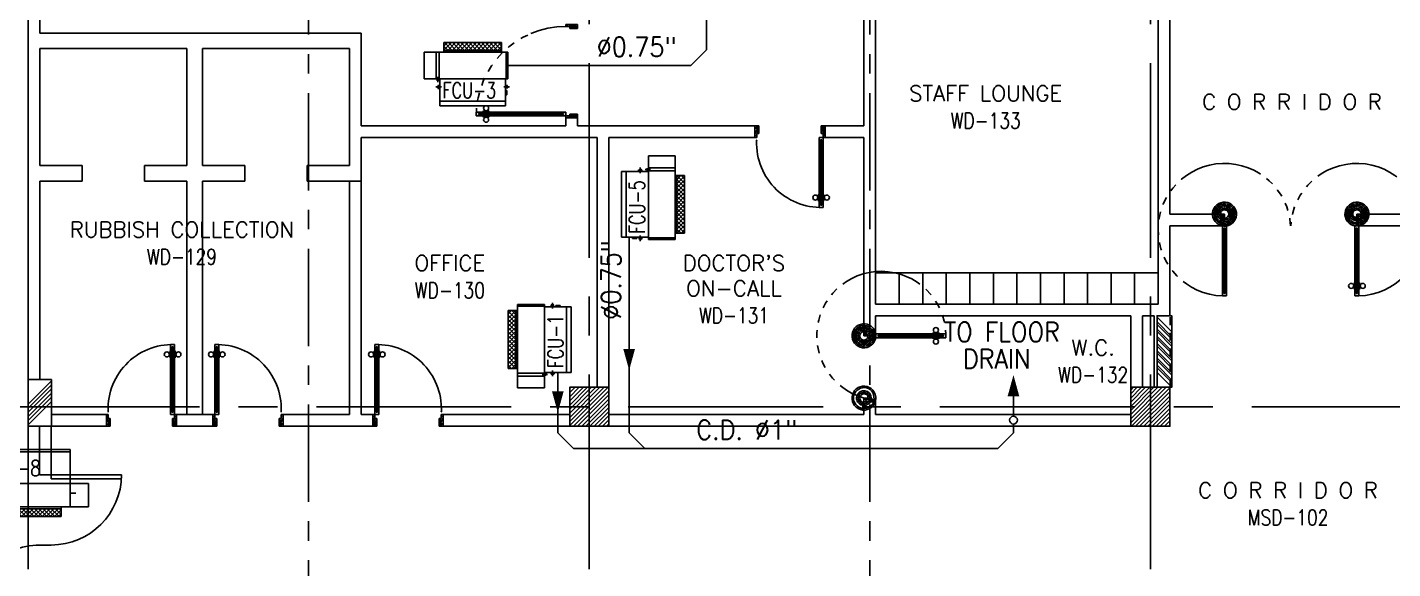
# Model space of a CAD drawing. Extents: x 417866242 to 417866469, y 43498047 to 43498124.
# Drawn here: x 417866425.95 to 417866443.47, y 43498082.73 to 43498089.68 of the extents above; entities that cross this region are included whole.
import ezdxf
from ezdxf.enums import TextEntityAlignment as Align

# ---------------------------------------------------------------- set-up
doc = ezdxf.new("R2010")
doc.units = 0
doc.header["$MEASUREMENT"] = 0
for name, pattern in [('CENTER', [2, 1.25, -0.25, 0.25, -0.25]), ('CENTERX2', [4, 2.5, -0.5, 0.5, -0.5]), ('HIDDEN', [0.375, 0.25, -0.125])]:
    doc.linetypes.add(name, pattern=pattern)
doc.layers.get('0').update_dxf_attribs({"linetype": 'CONTINUOUS'})
for name, color, linetype in [('AC-CD', 6, 'CONTINUOUS'), ('AC-TEXT', 2, 'CONTINUOUS'), ('AXES', 11, 'CENTERX2'), ('AXES1', 11, 'CENTER'), ('COL', 11, 'CONTINUOUS'), ('DOOR', 11, 'CONTINUOUS'), ('FCU', 6, 'CONTINUOUS'), ('FHC', 11, 'CONTINUOUS'), ('HAT', 11, 'CONTINUOUS'), ('Locker', 11, 'CONTINUOUS'), ('M-TEXT', 2, 'CONTINUOUS'), ('P-SOLIDWASTE', 6, 'CONTINUOUS'), ('RM-NAME', 11, 'CONTINUOUS'), ('RM-NO', 11, 'CONTINUOUS'), ('TEXT', 6, 'CONTINUOUS'), ('WALL', 11, 'CONTINUOUS')]:
    doc.layers.add(name, color=color, linetype=linetype)
doc.styles.add('ROMANS', font='ROMANS.shx', dxfattribs={"width": 0.6})

# ---------------------------------------------------------------- blocks, each defined once
blk = doc.blocks.new('A$C376C1807')
at = {"layer": 'DOOR'}
for p, q in [((0, 0.9), (0, 0.85)), ((0.9, 0.9), (0, 0.9)), ((0, 0.85), (0.899, 0.85))]:
    blk.add_line(p, q, dxfattribs=at)
blk.add_arc((0, 0.9), 0.9, 270, 0, dxfattribs=at)
blk = doc.blocks.new('DOOR90')
at = {"layer": 'DOOR', "color": 7, "linetype": 'ByBlock'}
for p, q in [((-150, 0), (0, 0)), ((-150, 0), (-150, -25)), ((0, -50), (-114, 0)), ((0, -50), (-40, 0)), ((0, -50), (0, 0)), ((-1000, -25), (-1050, -25)), ((-1050, -75), (-1050, -25)), ((-1050, -25), (-1050, -75)), ((-1000, -75), (-1050, -75)), ((-1000, -42), (-1020, -42)), ((-1020, -42), (-1020, -58)), ((-1000, -58), (-1020, -58)), ((-1000, -25), (-1000, -42)), ((-1000, -58), (-1000, -75)), ((-878, -18), (-968, -18)), ((-968, -25), (-968, -18)), ((-968, -75), (-968, -82)), ((-878, -82), (-968, -82)), ((-955, -9), (-890, -9)), ((-955, -18), (-955, -9)), ((-955, -18), (-890, -18)), ((-955, -82), (-890, -82)), ((-955, -82), (-955, -91)), ((-955, -91), (-890, -91)), ((-890, -18), (-890, -9)), ((-890, -82), (-890, -91)), ((-878, -25), (-878, -18)), ((-878, -75), (-878, -82)), ((-200, -25), (-150, -25)), ((-200, -42), (-200, -25)), ((-180, -42), (-200, -42)), ((-200, -58), (-180, -58)), ((-200, -75), (-200, -58)), ((-150, -75), (-200, -75)), ((-180, -58), (-180, -42)), ((-150, -25), (-100, -25)), ((-150, -75), (-150, -25)), ((-100, -25), (-100, -50)), ((0, -50), (-100, -37)), ((-100, -50), (0, -50)), ((-150, -875), (-100, -875)), ((-150, -900), (-150, -875)), ((0, -850), (-114, -900)), ((-100, -875), (-100, -850)), ((0, -850), (-100, -863)), ((-100, -850), (0, -850)), ((0, -850), (-40, -900)), ((0, -850), (0, -900)), ((-150, -900), (0, -900)), ((0, -900), (-150, -900))]:
    blk.add_line(p, q, dxfattribs=at)
at = {"layer": 'DOOR', "linetype": 'ByBlock'}
for p, q in [((-200, -25), (-1000, -25)), ((-200, -42), (-1000, -42)), ((-200, -58), (-1000, -58)), ((-1000, -75), (-200, -75))]:
    blk.add_line(p, q, dxfattribs=at)
at = {"layer": 'DOOR', "color": 7, "linetype": 'ByBlock'}
for centre in [(-923, 24), (-923, -124)]:
    blk.add_circle(centre, 32.4, dxfattribs=at)
for centre, radius, start, end in [((0, -50), 154, 161.1053, 166.2858), ((0, -50), 94.4, 148.0182, 180), ((0, -50), 134, 158.1598, 169.28), ((0, -50), 114, 154.0838, 167.3774), ((0, -50), 74.4, 137.7764, 180), ((0, -50), 54.4, 113.2074, 180), ((0, -50), 34.4, 90, 180), ((0, -50), 14.4, 90, 180), ((0, -850), 134, 190.72, 201.8402), ((0, -850), 94.4, 180, 211.9818), ((0, -850), 74.4, 180, 222.2236), ((0, -850), 54.4, 180, 246.7926), ((0, -850), 34.4, 180, 270), ((0, -850), 14.4, 180, 270), ((0, -850), 154, 193.7142, 198.8947)]:
    blk.add_arc(centre, radius, start, end, dxfattribs=at)
at = {"layer": 'DOOR', "linetype": 'HIDDEN', "ltscale": 0.5}
blk.add_arc((-222, -50), 828, 178.2701, 275.003, dxfattribs=at)
blk = doc.blocks.new('A$C272A55A0')
at = {"layer": 'DOOR', "color": 0, "linetype": 'ByBlock'}
for p, q in [((0, 900), (0, 1050)), ((50, 1050), (0, 1050)), ((0, 900), (25, 900)), ((25, 950), (50, 950)), ((25, 900), (25, 950)), ((75, 900), (25, 900)), ((25, 850), (25, 900)), ((50, 950), (50, 1050)), ((75, 900), (75, 850)), ((1725, 900), (1775, 900)), ((1725, 900), (1725, 850)), ((1750, 950), (1750, 1050)), ((1750, 1050), (1800, 1050)), ((1775, 950), (1750, 950)), ((1775, 900), (1775, 950)), ((1800, 900), (1775, 900)), ((1775, 850), (1775, 900)), ((1800, 1050), (1800, 900)), ((42, 850), (25, 850)), ((58, 870), (42, 870)), ((42, 870), (42, 850)), ((58, 850), (58, 870)), ((75, 850), (58, 850)), ((1725, 850), (1742, 850)), ((1742, 870), (1758, 870)), ((1742, 850), (1742, 870)), ((1758, 870), (1758, 850)), ((1758, 850), (1775, 850)), ((25, 50), (42, 50)), ((25, 50), (25, 0)), ((25, 0), (75, 0)), ((75, 0), (25, 0)), ((42, 50), (42, 30)), ((42, 30), (58, 30)), ((58, 50), (75, 50)), ((58, 50), (58, 30)), ((75, 50), (75, 0)), ((1718, 160), (1709, 160)), ((1709, 95), (1709, 160)), ((1718, 95), (1709, 95)), ((1725, 173), (1718, 173)), ((1718, 173), (1718, 83)), ((1718, 95), (1718, 160)), ((1725, 83), (1718, 83)), ((1742, 50), (1725, 50)), ((1725, 50), (1725, 0)), ((1775, 0), (1725, 0)), ((1725, 0), (1775, 0)), ((1742, 50), (1742, 30)), ((1758, 30), (1742, 30)), ((1775, 50), (1758, 50)), ((1758, 50), (1758, 30)), ((1775, 173), (1782, 173)), ((1775, 83), (1782, 83)), ((1775, 50), (1775, 0)), ((1782, 173), (1782, 83)), ((1782, 160), (1791, 160)), ((1782, 95), (1782, 160)), ((1782, 95), (1791, 95)), ((1791, 95), (1791, 160))]:
    blk.add_line(p, q, dxfattribs=at)
at = {"layer": 'DOOR', "color": 9, "linetype": 'ByBlock'}
for p, q in [((50, 1050), (0, 1010)), ((50, 1050), (0, 937)), ((50, 1050), (37, 950)), ((1750, 1050), (1800, 1010)), ((1750, 1050), (1800, 937)), ((1750, 1050), (1763, 950))]:
    blk.add_line(p, q, dxfattribs=at)
at = {"layer": 'DOOR', "linetype": 'ByBlock'}
for p, q in [((25, 850), (25, 50)), ((42, 850), (42, 50)), ((58, 850), (58, 50)), ((75, 50), (75, 850)), ((1725, 50), (1725, 850)), ((1742, 850), (1742, 50)), ((1758, 850), (1758, 50)), ((1775, 850), (1775, 50))]:
    blk.add_line(p, q, dxfattribs=at)
at = {"layer": 'DOOR', "color": 0, "linetype": 'ByBlock'}
for centre in [(1676, 128), (1824, 128)]:
    blk.add_circle(centre, 32.4, dxfattribs=at)
at = {"layer": 'DOOR', "color": 9, "linetype": 'ByBlock'}
for centre, radius, start, end in [((50, 1050), 54.4, 203.2074, 270), ((50, 1050), 74.4, 227.7764, 270), ((50, 1050), 94.4, 238.0182, 270), ((50, 1050), 114, 244.0838, 257.3774), ((50, 1050), 134, 248.1598, 259.28), ((50, 1050), 154, 251.1053, 256.2858), ((50, 1050), 34.4, 180, 270), ((50, 1050), 14.4, 180, 270), ((1750, 1050), 14.4, 270, 0), ((1750, 1050), 34.4, 270, 0), ((1750, 1050), 54.4, 270, 336.7926), ((1750, 1050), 74.4, 270, 312.2236), ((1750, 1050), 94.4, 270, 301.9818), ((1750, 1050), 114, 282.6226, 295.9162), ((1750, 1050), 134, 280.72, 291.8402), ((1750, 1050), 154, 283.7142, 288.8947)]:
    blk.add_arc(centre, radius, start, end, dxfattribs=at)
at = {"layer": 'DOOR', "linetype": 'HIDDEN', "ltscale": 0.5}
for centre, start, end in [((50, 851), 268.3174, 3.2965), ((1750, 851), 176.7035, 271.6826)]:
    blk.add_arc(centre, 851, start, end, dxfattribs=at)
at = {"layer": 'WALL', "linetype": 'ByBlock'}
blk.add_line((1800, 900), (1800, 1050), dxfattribs=at)
blk = doc.blocks.new('*X55')
at = {"color": 0}
for p, q in [((235129, 149533), (235585, 149990)), ((235129, 149586), (235532, 149990)), ((235129, 149639), (235479, 149990)), ((235129, 149692), (235426, 149990)), ((235129, 149745), (235373, 149990)), ((235129, 149798), (235320, 149990)), ((235129, 149851), (235267, 149990)), ((235129, 149905), (235214, 149990)), ((235129, 149958), (235161, 149990)), ((235138, 149490), (235629, 149980)), ((235191, 149490), (235629, 149927)), ((235244, 149490), (235629, 149874)), ((235297, 149490), (235629, 149821)), ((235350, 149490), (235629, 149768)), ((235403, 149490), (235629, 149715)), ((235456, 149490), (235629, 149662)), ((235509, 149490), (235629, 149609)), ((235562, 149490), (235629, 149556)), ((235615, 149490), (235629, 149503))]:
    blk.add_line(p, q, dxfattribs=at)
blk = doc.blocks.new('COL50')
at = {"layer": 'COL'}
blk.add_lwpolyline([(-250, 250), (-250, -250), (250, -250), (250, 250)], close=True, dxfattribs=at)
blk = doc.blocks.new('DOOR100')
at = {"layer": 'DOOR', "color": 7, "linetype": 'ByBlock'}
for p, q in [((-75, 1250), (-75, 1300)), ((-75, 1300), (-25, 1300)), ((-25, 1300), (-75, 1300)), ((-58, 1250), (-75, 1250)), ((-58, 1250), (-58, 1270)), ((-42, 1270), (-58, 1270)), ((-42, 1250), (-42, 1270)), ((-25, 1250), (-42, 1250)), ((-25, 1250), (-25, 1300)), ((-91, 1205), (-91, 1140)), ((-82, 1205), (-91, 1205)), ((-82, 1140), (-91, 1140)), ((-82, 1128), (-82, 1218)), ((-75, 1218), (-82, 1218)), ((-82, 1205), (-82, 1140)), ((-75, 1128), (-82, 1128)), ((-25, 1218), (-18, 1218)), ((-25, 1128), (-18, 1128)), ((-18, 1128), (-18, 1218)), ((-18, 1205), (-18, 1140)), ((-18, 1205), (-9, 1205)), ((-18, 1140), (-9, 1140)), ((-9, 1205), (-9, 1140)), ((-75, 200), (-58, 200)), ((-75, 150), (-75, 200)), ((-58, 200), (-58, 180)), ((-58, 180), (-42, 180)), ((-42, 200), (-25, 200)), ((-42, 180), (-42, 200)), ((-25, 200), (-25, 150)), ((-1200, 0), (-1200, 150)), ((-1200, 150), (-1175, 150)), ((-1200, 150), (-1200, 0)), ((-1150, 0), (-1200, 114)), ((-1150, 0), (-1200, 40)), ((-1150, 0), (-1200, 0)), ((-1175, 150), (-1175, 100)), ((-1175, 100), (-1150, 100)), ((-1150, 0), (-1163, 100)), ((-1150, 100), (-1150, 0)), ((-75, 150), (-25, 150)), ((-50, 0), (0, 114)), ((-50, 100), (-50, 0)), ((-50, 0), (-37, 100)), ((-25, 100), (-50, 100)), ((-50, 0), (0, 40)), ((-50, 0), (0, 0)), ((0, 150), (-25, 150)), ((-25, 150), (-25, 100)), ((0, 0), (0, 150)), ((0, 150), (0, 0))]:
    blk.add_line(p, q, dxfattribs=at)
at = {"layer": 'DOOR', "linetype": 'ByBlock'}
for p, q in [((-75, 1250), (-75, 200)), ((-58, 200), (-58, 1250)), ((-42, 200), (-42, 1250)), ((-25, 200), (-25, 1250))]:
    blk.add_line(p, q, dxfattribs=at)
at = {"layer": 'DOOR', "color": 7, "linetype": 'ByBlock'}
for centre in [(-124, 1173), (24, 1173)]:
    blk.add_circle(centre, 32.4, dxfattribs=at)
at = {"layer": 'DOOR', "linetype": 'HIDDEN', "ltscale": 0.5}
blk.add_arc((-25, 150), 1150, 90, 180, dxfattribs=at)
at = {"layer": 'DOOR', "color": 7, "linetype": 'ByBlock'}
for centre, radius, start, end in [((-1150, 0), 154, 103.7142, 108.8947), ((-1150, 0), 134, 100.72, 111.8402), ((-1150, 0), 94.4, 90, 121.9818), ((-1150, 0), 74.4, 90, 132.2236), ((-1150, 0), 54.4, 90, 156.7926), ((-1150, 0), 34.4, 90, 180), ((-1150, 0), 14.4, 90, 180), ((-50, 0), 94.4, 58.0182, 90), ((-50, 0), 74.4, 47.7764, 90), ((-50, 0), 54.4, 23.2074, 90), ((-50, 0), 34.4, 0, 90), ((-50, 0), 14.4, 0, 90), ((-50, 0), 134, 68.1598, 79.28), ((-50, 0), 114, 64.0838, 77.3774), ((-50, 0), 154, 71.1053, 76.2858)]:
    blk.add_arc(centre, radius, start, end, dxfattribs=at)
blk = doc.blocks.new('*X56')
at = {"color": 0}
for p, q in [((227926, 149490), (228426, 149990)), ((227929, 149546), (228373, 149990)), ((227929, 149599), (228319, 149990)), ((227929, 149652), (228266, 149990)), ((227929, 149705), (228213, 149990)), ((227929, 149758), (228160, 149990)), ((227929, 149811), (228107, 149990)), ((227929, 149864), (228054, 149990)), ((227929, 149917), (228001, 149990)), ((227929, 149970), (227948, 149990)), ((227979, 149490), (228429, 149940)), ((228032, 149490), (228429, 149887)), ((228085, 149490), (228429, 149834)), ((228138, 149490), (228429, 149781)), ((228191, 149490), (228429, 149728)), ((228244, 149490), (228429, 149675)), ((228297, 149490), (228429, 149622)), ((228350, 149490), (228429, 149568)), ((228403, 149490), (228429, 149515))]:
    blk.add_line(p, q, dxfattribs=at)
blk = doc.blocks.new('*X12')
at = {"color": 0}
for p, q in [((16890, -2467), (16943, -2414)), ((16890, -2520), (16990, -2420)), ((16990, -2512), (16892, -2414)), ((16990, -2459), (16945, -2414)), ((16990, -2565), (16890, -2465)), ((16890, -2573), (16990, -2473)), ((16990, -2619), (16890, -2519)), ((16890, -2626), (16990, -2526)), ((16990, -2672), (16890, -2572)), ((16890, -2679), (16990, -2579)), ((16990, -2725), (16890, -2625)), ((16890, -2732), (16990, -2632)), ((16990, -2778), (16890, -2678)), ((16890, -2785), (16990, -2685)), ((16990, -2831), (16890, -2731)), ((16890, -2838), (16990, -2738)), ((16990, -2884), (16890, -2784)), ((16890, -2891), (16990, -2791)), ((16990, -2937), (16890, -2837)), ((16890, -2944), (16990, -2844)), ((16990, -2990), (16890, -2890)), ((16890, -2997), (16990, -2897)), ((16990, -3043), (16890, -2943)), ((16890, -3050), (16990, -2950)), ((16990, -3096), (16890, -2996)), ((16890, -3103), (16990, -3003)), ((16990, -3149), (16890, -3049)), ((16944, -3155), (16890, -3102)), ((16892, -3155), (16990, -3056)), ((16945, -3155), (16990, -3109))]:
    blk.add_line(p, q, dxfattribs=at)
blk = doc.blocks.new('WHE06')
at = {"color": 3}
for p, q in [((689, 622), (346, 622)), ((346, 622), (346, 469)), ((689, 469), (689, 622)), ((60, -422), (60, 422)), ((212, 437), (269, 437)), ((232, 452), (232, 422)), ((232, 452), (252, 452)), ((242, 472), (242, 399)), ((252, 452), (252, 422)), ((305, 448), (373, 448)), ((321, 458), (321, 438)), ((321, 458), (346, 458)), ((321, 438), (346, 438)), ((346, 430), (689, 430)), ((811, 371), (689, 371)), ((711, -371), (711, 371)), ((811, -371), (811, 371)), ((142, -437), (142, -422)), ((142, -437), (197, -437)), ((197, -437), (197, -422)), ((221, -437), (269, -437)), ((232, -452), (232, -422)), ((232, -452), (252, -452)), ((242, -472), (242, -399)), ((252, -452), (252, -422)), ((346, -430), (689, -430)), ((811, -371), (689, -371))]:
    blk.add_line(p, q, dxfattribs=at)
at = {"color": 6}
for p, q in [((0, -422), (0, 422)), ((0, 422), (346, 422)), ((346, 469), (346, -451)), ((689, 469), (346, 469)), ((689, -451), (689, 469)), ((0, -422), (346, -422)), ((346, -451), (689, -451))]:
    blk.add_line(p, q, dxfattribs=at)
at = {"color": 11}
blk.add_blockref('*X12', (-16179, 2784), dxfattribs=at)
blk = doc.blocks.new('*X14')
at = {"color": 0}
for p, q in [((-750, 2538), (-672, 2616)), ((-750, 2591), (-725, 2616)), ((-660, 2516), (-750, 2606)), ((-713, 2516), (-750, 2553)), ((-719, 2516), (-619, 2616)), ((-607, 2516), (-707, 2616)), ((-666, 2516), (-566, 2616)), ((-554, 2516), (-654, 2616)), ((-613, 2516), (-513, 2616)), ((-501, 2516), (-601, 2616)), ((-560, 2516), (-460, 2616)), ((-448, 2516), (-548, 2616)), ((-507, 2516), (-407, 2616)), ((-394, 2516), (-494, 2616)), ((-454, 2516), (-354, 2616)), ((-341, 2516), (-441, 2616)), ((-401, 2516), (-301, 2616)), ((-288, 2516), (-388, 2616)), ((-348, 2516), (-248, 2616)), ((-235, 2516), (-335, 2616)), ((-295, 2516), (-195, 2616)), ((-182, 2516), (-282, 2616)), ((-242, 2516), (-142, 2616)), ((-129, 2516), (-229, 2616)), ((-189, 2516), (-89, 2616)), ((-76, 2516), (-176, 2616)), ((-136, 2516), (-36, 2616)), ((-23, 2516), (-123, 2616)), ((-83, 2516), (17, 2616)), ((30, 2516), (-70, 2616)), ((-30, 2516), (70, 2616)), ((83, 2516), (-17, 2616)), ((23, 2516), (123, 2616)), ((136, 2516), (36, 2616)), ((76, 2516), (176, 2616)), ((189, 2516), (89, 2616)), ((129, 2516), (215, 2601)), ((215, 2543), (142, 2616)), ((182, 2516), (215, 2548)), ((215, 2596), (195, 2616))]:
    blk.add_line(p, q, dxfattribs=at)
blk = doc.blocks.new('WAP16')
at = {"color": 6}
for p, q in [((-597, 0), (-597, -737)), ((-597, 0), (597, 0)), ((597, 0), (597, -737)), ((-597, -437), (597, -437)), ((-597, -737), (597, -737))]:
    blk.add_line(p, q, dxfattribs=at)
at = {"color": 3}
for p, q in [((-597, -32), (597, -32)), ((597, -437), (835, -437)), ((835, -437), (835, -737)), ((597, -562), (670, -562)), ((-482, -737), (-482, -862)), ((-482, -762), (482, -762)), ((-482, -862), (482, -862)), ((482, -737), (482, -862)), ((597, -737), (835, -737))]:
    blk.add_line(p, q, dxfattribs=at)
at = {"color": 11}
blk.add_blockref('*X14', (268, -3378), dxfattribs=at)
blk = doc.blocks.new('RM1')
at = {"layer": 'RM-NAME', "style": 'ROMANS'}
for tag, p in [('ROOMNAME1', (0, 324)), ('ROOMNAME2', (0, 0))]:
    blk.add_attdef(tag, text='', height=200, dxfattribs=at).set_placement(p, align=Align.MIDDLE)

msp = doc.modelspace()

# ---------------------------------------------------------------- hatches: boundary and pattern name
at = {"layer": 'FHC', "linetype": 'ByBlock', "ltscale": 0.3}
h = msp.add_hatch(dxfattribs=at)
h.set_pattern_fill('ANSI32', color=11, scale=0.175, angle=90, style=0)
h.set_pattern_definition([(135, (417866471.68712, 43497852.862604), (-0.046403883, -0.046403883), []), (135, (417866471.68712, 43497852.89354), (-0.046403883, -0.046403883), [])])
h.paths.add_polyline_path([(417866440.636, 43498085.979), (417866440.446, 43498085.979), (417866440.446, 43498085.059), (417866440.636, 43498085.059)])
h.paths.add_polyline_path([(417866441.057, 43498084.846), (417866440.636, 43498084.846), (417866440.636, 43498085.109), (417866441.057, 43498085.109)], flags=9)
at = {"layer": 'HAT'}
h = msp.add_hatch(dxfattribs=at)
h.set_pattern_fill('ANSI31', color=256, scale=0.3, style=0)
h.set_pattern_definition([(45, (417866125.424834, 43498029.79778), (-0.0265165043, 0.0265165043), [])])
h.paths.add_polyline_path([(417866426.261, 43498085.159), (417866425.961, 43498085.159), (417866425.961, 43498084.809), (417866426.261, 43498084.809)])
h.paths.add_polyline_path([(417866426.261, 43498084.809), (417866425.961, 43498084.809), (417866425.961, 43498084.559), (417866426.261, 43498084.559)])

# ---------------------------------------------------------------- linework, layer by layer
at = {"layer": 'AC-CD'}
for p, q in [((417866434.666, 43498089.393), (417866434.666, 43498100.817)), ((417866434.466, 43498089.193), (417866434.666, 43498089.393)), ((417866432.117, 43498089.193), (417866434.466, 43498089.193)), ((417866433.673, 43498086.986), (417866433.673, 43498084.475)), ((417866432.758, 43498085.25), (417866432.758, 43498084.475)), ((417866438.604, 43498084.688), (417866438.604, 43498084.992)), ((417866438.604, 43498084.475), (417866438.604, 43498084.588)), ((417866432.958, 43498084.275), (417866432.758, 43498084.475)), ((417866433.873, 43498084.275), (417866433.673, 43498084.475)), ((417866438.404, 43498084.275), (417866438.604, 43498084.475)), ((417866438.404, 43498084.275), (417866432.958, 43498084.275))]:
    msp.add_line(p, q, dxfattribs=at)
msp.add_circle((417866438.604, 43498084.638), 0.05, dxfattribs=at)
at = {"layer": 'AXES'}
for p, q in [((417866433.161, 43498046.724), (417866433.161, 43498123.537)), ((417866440.361, 43498046.724), (417866440.361, 43498123.537)), ((417866425.961, 43498046.724), (417866425.961, 43498123.187)), ((417866468.161, 43498084.809), (417866400.121, 43498084.809))]:
    msp.add_line(p, q, dxfattribs=at)
at = {"layer": 'AXES1'}
for p, q in [((417866429.561, 43498053.589), (417866429.561, 43498112.409)), ((417866436.761, 43498053.589), (417866436.761, 43498112.409))]:
    msp.add_line(p, q, dxfattribs=at)
at = {"layer": 'COL'}
msp.add_lwpolyline([(417866426.261, 43498085.159), (417866426.261, 43498084.559), (417866425.961, 43498084.559), (417866425.961, 43498085.159)], close=True, dxfattribs=at)
at = {"layer": 'DOOR', "linetype": 'Continuous'}
msp.add_line((417866426.109, 43498083.034), (417866426.259, 43498083.034), dxfattribs=at)
at = {"layer": 'FHC', "linetype": 'ByBlock', "ltscale": 0.3}
msp.add_lwpolyline([(417866440.446, 43498085.059), (417866440.446, 43498085.979), (417866440.636, 43498085.979), (417866440.636, 43498085.059)], close=True, dxfattribs=at)
at = {"layer": 'Locker'}
msp.add_line((417866440.461, 43498086.529), (417866436.836, 43498086.529), dxfattribs=at)
at = {"layer": 'Locker', "linetype": 'Continuous'}
for p, q in [((417866437.138, 43498086.529), (417866437.138, 43498086.129)), ((417866437.44, 43498086.529), (417866437.44, 43498086.129)), ((417866437.742, 43498086.529), (417866437.742, 43498086.129)), ((417866438.044, 43498086.529), (417866438.044, 43498086.129)), ((417866438.346, 43498086.529), (417866438.346, 43498086.129)), ((417866438.649, 43498086.529), (417866438.649, 43498086.129)), ((417866438.951, 43498086.529), (417866438.951, 43498086.129)), ((417866439.253, 43498086.529), (417866439.253, 43498086.129)), ((417866439.555, 43498086.529), (417866439.555, 43498086.129)), ((417866439.857, 43498086.529), (417866439.857, 43498086.129)), ((417866440.159, 43498086.529), (417866440.159, 43498086.129))]:
    msp.add_line(p, q, dxfattribs=at)
at = {"layer": 'P-SOLIDWASTE'}
for points in [[(417866433.673, 43498085.279, 0, 0.15, 0), (417866433.673, 43498085.551, 0.15, 0.15, 0)], [(417866438.604, 43498085.217, 0, 0.15, 0), (417866438.604, 43498084.944, 0.15, 0.15, 0)], [(417866432.758, 43498084.735, 0, 0.15, 0), (417866432.758, 43498085.008, 0.15, 0.15, 0)], [(417866436.283, 43498084.275, 0, 0.15, 0), (417866436.01, 43498084.275, 0.15, 0.15, 0)]]:
    msp.add_lwpolyline(points, format="xyseb", dxfattribs=at)
at = {"layer": 'WALL'}
for p, q in [((417866436.686, 43498088.419), (417866436.686, 43498091.059)), ((417866436.836, 43498086.129), (417866436.836, 43498090.909)), ((417866440.461, 43498086.129), (417866440.461, 43498090.559)), ((417866440.611, 43498087.284), (417866440.611, 43498090.559)), ((417866425.961, 43498090.409), (417866425.961, 43498085.159)), ((417866426.111, 43498090.359), (417866426.111, 43498089.609)), ((417866426.111, 43498089.609), (417866430.236, 43498089.609)), ((417866430.236, 43498089.609), (417866430.236, 43498088.419)), ((417866426.111, 43498089.409), (417866427.999, 43498089.409)), ((417866426.111, 43498089.409), (417866426.111, 43498087.909)), ((417866427.999, 43498089.409), (417866427.999, 43498087.909)), ((417866428.199, 43498089.409), (417866428.199, 43498087.909)), ((417866428.199, 43498089.409), (417866430.086, 43498089.409)), ((417866430.086, 43498089.409), (417866430.086, 43498087.909)), ((417866432.861, 43498088.419), (417866430.236, 43498088.419)), ((417866433.261, 43498088.419), (417866433.011, 43498088.419)), ((417866435.286, 43498088.419), (417866433.011, 43498088.419)), ((417866435.286, 43498088.269), (417866435.286, 43498088.419)), ((417866436.186, 43498088.269), (417866436.186, 43498088.419)), ((417866436.686, 43498088.419), (417866436.186, 43498088.419)), ((417866430.236, 43498088.269), (417866430.236, 43498087.859)), ((417866430.236, 43498088.269), (417866430.236, 43498084.709)), ((417866433.261, 43498088.269), (417866430.236, 43498088.269)), ((417866430.686, 43498088.269), (417866433.261, 43498088.269)), ((417866433.261, 43498085.059), (417866433.261, 43498088.269)), ((417866433.411, 43498085.059), (417866433.411, 43498088.269)), ((417866433.411, 43498088.269), (417866435.286, 43498088.269)), ((417866436.186, 43498088.269), (417866436.686, 43498088.269)), ((417866436.686, 43498085.771), (417866436.686, 43498088.269)), ((417866426.111, 43498087.909), (417866426.655, 43498087.909)), ((417866426.655, 43498087.909), (417866426.655, 43498087.709)), ((417866427.455, 43498087.909), (417866427.455, 43498087.709)), ((417866427.455, 43498087.909), (417866427.999, 43498087.909)), ((417866428.199, 43498087.909), (417866428.742, 43498087.909)), ((417866428.742, 43498087.909), (417866428.742, 43498087.709)), ((417866429.542, 43498087.909), (417866430.086, 43498087.909)), ((417866429.542, 43498087.909), (417866429.542, 43498087.709)), ((417866426.111, 43498087.709), (417866426.111, 43498085.159)), ((417866426.111, 43498087.709), (417866426.655, 43498087.709)), ((417866427.455, 43498087.709), (417866427.999, 43498087.709)), ((417866427.999, 43498087.709), (417866427.999, 43498084.709)), ((417866428.199, 43498087.709), (417866428.742, 43498087.709)), ((417866428.199, 43498087.709), (417866428.199, 43498084.709)), ((417866429.542, 43498087.709), (417866430.236, 43498087.709)), ((417866430.086, 43498087.709), (417866430.086, 43498084.709)), ((417866440.611, 43498087.284), (417866441.261, 43498087.284)), ((417866441.261, 43498087.134), (417866441.261, 43498087.284)), ((417866443.061, 43498087.284), (417866443.711, 43498087.284)), ((417866443.061, 43498087.134), (417866443.061, 43498087.284)), ((417866440.611, 43498087.134), (417866441.261, 43498087.134)), ((417866440.611, 43498085.979), (417866440.611, 43498087.134)), ((417866443.061, 43498087.134), (417866443.711, 43498087.134)), ((417866426.111, 43498086.259), (417866426.111, 43498085.159)), ((417866440.461, 43498086.129), (417866436.836, 43498086.129)), ((417866436.836, 43498085.771), (417866436.836, 43498085.979)), ((417866440.111, 43498085.979), (417866440.111, 43498085.059)), ((417866440.261, 43498085.979), (417866440.261, 43498085.059)), ((417866440.411, 43498085.979), (417866440.261, 43498085.979)), ((417866440.411, 43498085.979), (417866440.411, 43498085.059)), ((417866440.446, 43498085.059), (417866440.446, 43498085.979)), ((417866440.446, 43498085.979), (417866440.611, 43498085.979)), ((417866426.264, 43498084.709), (417866426.965, 43498084.709)), ((417866426.264, 43498084.709), (417866426.965, 43498084.709)), ((417866426.965, 43498084.709), (417866426.965, 43498084.559)), ((417866427.865, 43498084.709), (417866427.865, 43498084.559)), ((417866427.865, 43498084.709), (417866428.332, 43498084.709)), ((417866427.865, 43498084.709), (417866428.332, 43498084.709)), ((417866428.332, 43498084.709), (417866428.332, 43498084.559)), ((417866429.232, 43498084.709), (417866430.086, 43498084.709)), ((417866429.232, 43498084.709), (417866429.232, 43498084.559)), ((417866430.236, 43498084.709), (417866430.386, 43498084.709)), ((417866430.386, 43498084.709), (417866430.386, 43498084.559)), ((417866430.386, 43498084.709), (417866430.386, 43498084.559)), ((417866431.286, 43498084.709), (417866431.286, 43498084.559)), ((417866431.286, 43498084.709), (417866432.911, 43498084.709)), ((417866433.411, 43498084.709), (417866436.686, 43498084.709)), ((417866436.686, 43498084.709), (417866436.686, 43498084.871)), ((417866436.836, 43498084.709), (417866436.836, 43498084.871)), ((417866436.836, 43498084.709), (417866440.111, 43498084.709)), ((417866426.109, 43498084.559), (417866426.109, 43498083.934)), ((417866426.259, 43498084.559), (417866426.259, 43498083.934)), ((417866426.264, 43498084.559), (417866426.965, 43498084.559)), ((417866426.264, 43498084.559), (417866426.965, 43498084.559)), ((417866427.865, 43498084.559), (417866428.332, 43498084.559)), ((417866427.865, 43498084.559), (417866428.332, 43498084.559)), ((417866429.232, 43498084.559), (417866430.386, 43498084.559)), ((417866431.286, 43498084.559), (417866432.911, 43498084.559)), ((417866433.411, 43498084.559), (417866440.261, 43498084.559)), ((417866426.259, 43498083.934), (417866426.109, 43498083.934))]:
    msp.add_line(p, q, dxfattribs=at)
at = {"layer": 'WALL', "linetype": 'ByBlock'}
for p, q in [((417866432.861, 43498088.519), (417866432.861, 43498088.419)), ((417866433.011, 43498088.519), (417866432.861, 43498088.519)), ((417866433.011, 43498088.519), (417866433.011, 43498088.419)), ((417866440.111, 43498085.979), (417866436.836, 43498085.979)), ((417866436.836, 43498085.771), (417866436.686, 43498085.771)), ((417866436.836, 43498084.871), (417866436.686, 43498084.871))]:
    msp.add_line(p, q, dxfattribs=at)
at = {"layer": 'WALL', "color": 250, "linetype": 'HIDDEN', "ltscale": 0.25}
msp.add_line((417866440.613, 43498085.059), (417866440.613, 43498085.979), dxfattribs=at)
at = {"layer": 'WALL', "linetype": 'ByBlock', "ltscale": 0.3}
msp.add_lwpolyline([(417866433.411, 43498085.059), (417866432.911, 43498085.059), (417866432.911, 43498084.559), (417866433.411, 43498084.559)], close=True, dxfattribs=at)

# ---------------------------------------------------------------- block references
at = {"layer": 'COL', "xscale": -0.0009999871253967285, "yscale": 0.001000002026557922, "zscale": 0.001}
for p in [(417866433.161, 43498084.809), (417866440.361, 43498084.809)]:
    msp.add_blockref('COL50', p, dxfattribs=at)
at = {"layer": 'DOOR', "color": 0, "linetype": 'ByBlock', "yscale": 0.001000002026557922, "zscale": 0.001}
for name, p, xscale, rotation in [('DOOR100', (417866433.011, 43498088.519), -0.001000002026557922, 90), ('DOOR90', (417866436.186, 43498088.419), -0.001000002026557922, 270), ('DOOR90', (417866427.865, 43498084.559), 0.001000002026557922, 270), ('DOOR90', (417866428.332, 43498084.559), -0.001000002026557922, 90), ('DOOR90', (417866430.386, 43498084.559), -0.001000002026557922, 90)]:
    msp.add_blockref(name, p, dxfattribs=dict(at, xscale=xscale, rotation=rotation))
for name, p, xscale in [('A$C272A55A0', (417866441.261, 43498086.233), 0.0009999871253967285), ('DOOR90', (417866436.686, 43498085.771), -0.0009999871253967285)]:
    msp.add_blockref(name, p, dxfattribs=dict(at, xscale=xscale))
at = {"layer": 'DOOR', "linetype": 'Continuous'}
msp.add_blockref('A$C376C1807', (417866426.259, 43498083.034), dxfattribs=at)
at = {"layer": 'DOOR', "linetype": 'Continuous', "rotation": 180}
msp.add_blockref('A$C376C1807', (417866426.109, 43498083.034), dxfattribs=at)
at = {"layer": 'FCU', "linetype": 'ByBlock', "yscale": 0.001000002026557922, "zscale": 0.001}
for p, xscale, rotation in [((417866431.666, 43498088.675), 0.001000002026557922, 90), ((417866432.931, 43498085.673), 0.0009999871253967285, 180)]:
    msp.add_blockref('WHE06', p, dxfattribs=dict(at, xscale=xscale, rotation=rotation))
at = {"layer": 'FCU', "linetype": 'ByBlock', "xscale": 0.0009999871253967285, "yscale": 0.001000002026557922, "zscale": 0.001}
for name, p in [('WHE06', (417866433.574, 43498087.409)), ('WAP16', (417866425.902, 43498084.261))]:
    msp.add_blockref(name, p, dxfattribs=at)
at = {"layer": 'HAT', "xscale": 0.0009999871253967285, "yscale": 0.001000002026557922, "zscale": 0.001}
for name in ['*X56', '*X55']:
    msp.add_blockref(name, (417866204.982, 43497935.069), dxfattribs=at)
at = {"layer": 'RM-NAME'}
ref = msp.add_blockref('RM1', (417866438.247, 43498088.834), dxfattribs=dict(at, xscale=0.0009999871253967285, yscale=0.001000002026557922, zscale=0.001))
ref.add_attrib('ROOMNO', 'WD-133', dxfattribs={"layer": 'RM-NO', "height": 0.2, "style": 'ROMANS', "width": 0.8}).set_placement((417866438.247, 43498088.484), align=Align.MIDDLE)
ref.add_attrib('ROOMNAME2', 'STAFF LOUNGE', dxfattribs={"height": 0.2, "style": 'ROMANS'}).set_placement((417866438.247, 43498088.834), align=Align.MIDDLE)
ref = msp.add_blockref('RM1', (417866427.935, 43498087.085), dxfattribs=dict(at, xscale=0.0009999871253967285, yscale=0.001000002026557922, zscale=0.001))
ref.add_attrib('ROOMNO', 'WD-129', dxfattribs={"layer": 'RM-NO', "height": 0.2, "style": 'ROMANS', "width": 0.8}).set_placement((417866427.935, 43498086.735), align=Align.MIDDLE)
ref.add_attrib('ROOMNAME2', 'RUBBISH COLLECTION', dxfattribs={"height": 0.2, "style": 'ROMANS'}).set_placement((417866427.935, 43498087.085), align=Align.MIDDLE)
ref = msp.add_blockref('RM1', (417866431.373, 43498086.655), dxfattribs=dict(at, xscale=0.0009999871253967285, yscale=0.001000002026557922, zscale=0.001))
ref.add_attrib('ROOMNO', 'WD-130', dxfattribs={"layer": 'RM-NO', "height": 0.2, "style": 'ROMANS', "width": 0.8}).set_placement((417866431.373, 43498086.305), align=Align.MIDDLE)
ref.add_attrib('ROOMNAME2', 'OFFICE', dxfattribs={"height": 0.2, "style": 'ROMANS'}).set_placement((417866431.373, 43498086.655), align=Align.MIDDLE)
ref = msp.add_blockref('RM1', (417866435.018, 43498086.331), dxfattribs=dict(at, xscale=0.0009999871253967285, yscale=0.001000002026557922, zscale=0.001))
ref.add_attrib('ROOMNO', 'WD-131', dxfattribs={"layer": 'RM-NO', "height": 0.2, "style": 'ROMANS', "width": 0.8}).set_placement((417866435.018, 43498085.981), align=Align.MIDDLE)
ref.add_attrib('ROOMNAME2', 'ON-CALL', dxfattribs={"height": 0.2, "style": 'ROMANS'}).set_placement((417866435.018, 43498086.331), align=Align.MIDDLE)
ref.add_attrib('ROOMNAME1', "DOCTOR'S", dxfattribs={"height": 0.2, "style": 'ROMANS'}).set_placement((417866435.018, 43498086.655), align=Align.MIDDLE)
ref = msp.add_blockref('RM1', (417866439.627, 43498085.569), dxfattribs=dict(at, xscale=0.0009999871253967285, yscale=0.001000002026557922, zscale=0.001))
ref.add_attrib('ROOMNO', 'WD-132', dxfattribs={"layer": 'RM-NO', "height": 0.2, "style": 'ROMANS', "width": 0.8}).set_placement((417866439.627, 43498085.219), align=Align.MIDDLE)
ref.add_attrib('ROOMNAME2', 'W.C.', dxfattribs={"height": 0.2, "style": 'ROMANS'}).set_placement((417866439.627, 43498085.569), align=Align.MIDDLE)
ref = msp.add_blockref('RM1', (417866442.128, 43498083.737), dxfattribs=dict(at, xscale=0.0009999871253967285, yscale=0.001000002026557922, zscale=0.001))
ref.add_attrib('ROOMNO', 'MSD-102', dxfattribs={"layer": 'RM-NO', "height": 0.2, "style": 'ROMANS', "width": 0.8}).set_placement((417866442.128, 43498083.387), align=Align.MIDDLE)
ref.add_attrib('ROOMNAME2', 'C O R R I D O R', dxfattribs={"height": 0.2, "style": 'ROMANS'}).set_placement((417866442.128, 43498083.737), align=Align.MIDDLE)

# ---------------------------------------------------------------- texts
at = {"layer": 'AC-TEXT', "style": 'ROMANS', "width": 0.9}
for s, p in [(' %%c0.75"', (417866433.691, 43498089.431)), ('C.D. %%c1"', (417866435.181, 43498084.513))]:
    msp.add_text(s, height=0.25, dxfattribs=at).set_placement(p, align=Align.MIDDLE)
msp.add_text(' %%c0.75"', height=0.25, rotation=90, dxfattribs=at).set_placement((417866433.44, 43498086.362), align=Align.MIDDLE)
for s, p in [('TO FLOOR ', (417866437.714, 43498085.646)), ('DRAIN', (417866437.955, 43498085.3))]:
    msp.add_text(s, height=0.25, dxfattribs=at).set_placement(p)
at = {"layer": 'M-TEXT', "style": 'ROMANS'}
for s, width, p in [('FCU-3', 0.75, (417866431.278, 43498088.774)), ('FCU-8', 0.8, (417866425.391, 43498083.922))]:
    msp.add_text(s, height=0.2, dxfattribs=dict(at, width=width)).set_placement(p)
at = {"layer": 'M-TEXT', "style": 'ROMANS', "width": 0.75}
for s, p in [('FCU-5', (417866433.874, 43498087.029)), ('FCU-1', (417866432.828, 43498085.304))]:
    msp.add_text(s, height=0.2, rotation=90, dxfattribs=at).set_placement(p)
at = {"layer": 'TEXT', "color": 11, "style": 'ROMANS'}
msp.add_text('C O R R I D O R', height=0.2, dxfattribs=at).set_placement((417866442.178, 43498088.626), align=Align.CENTER)

doc.saveas('drawing.dxf')
